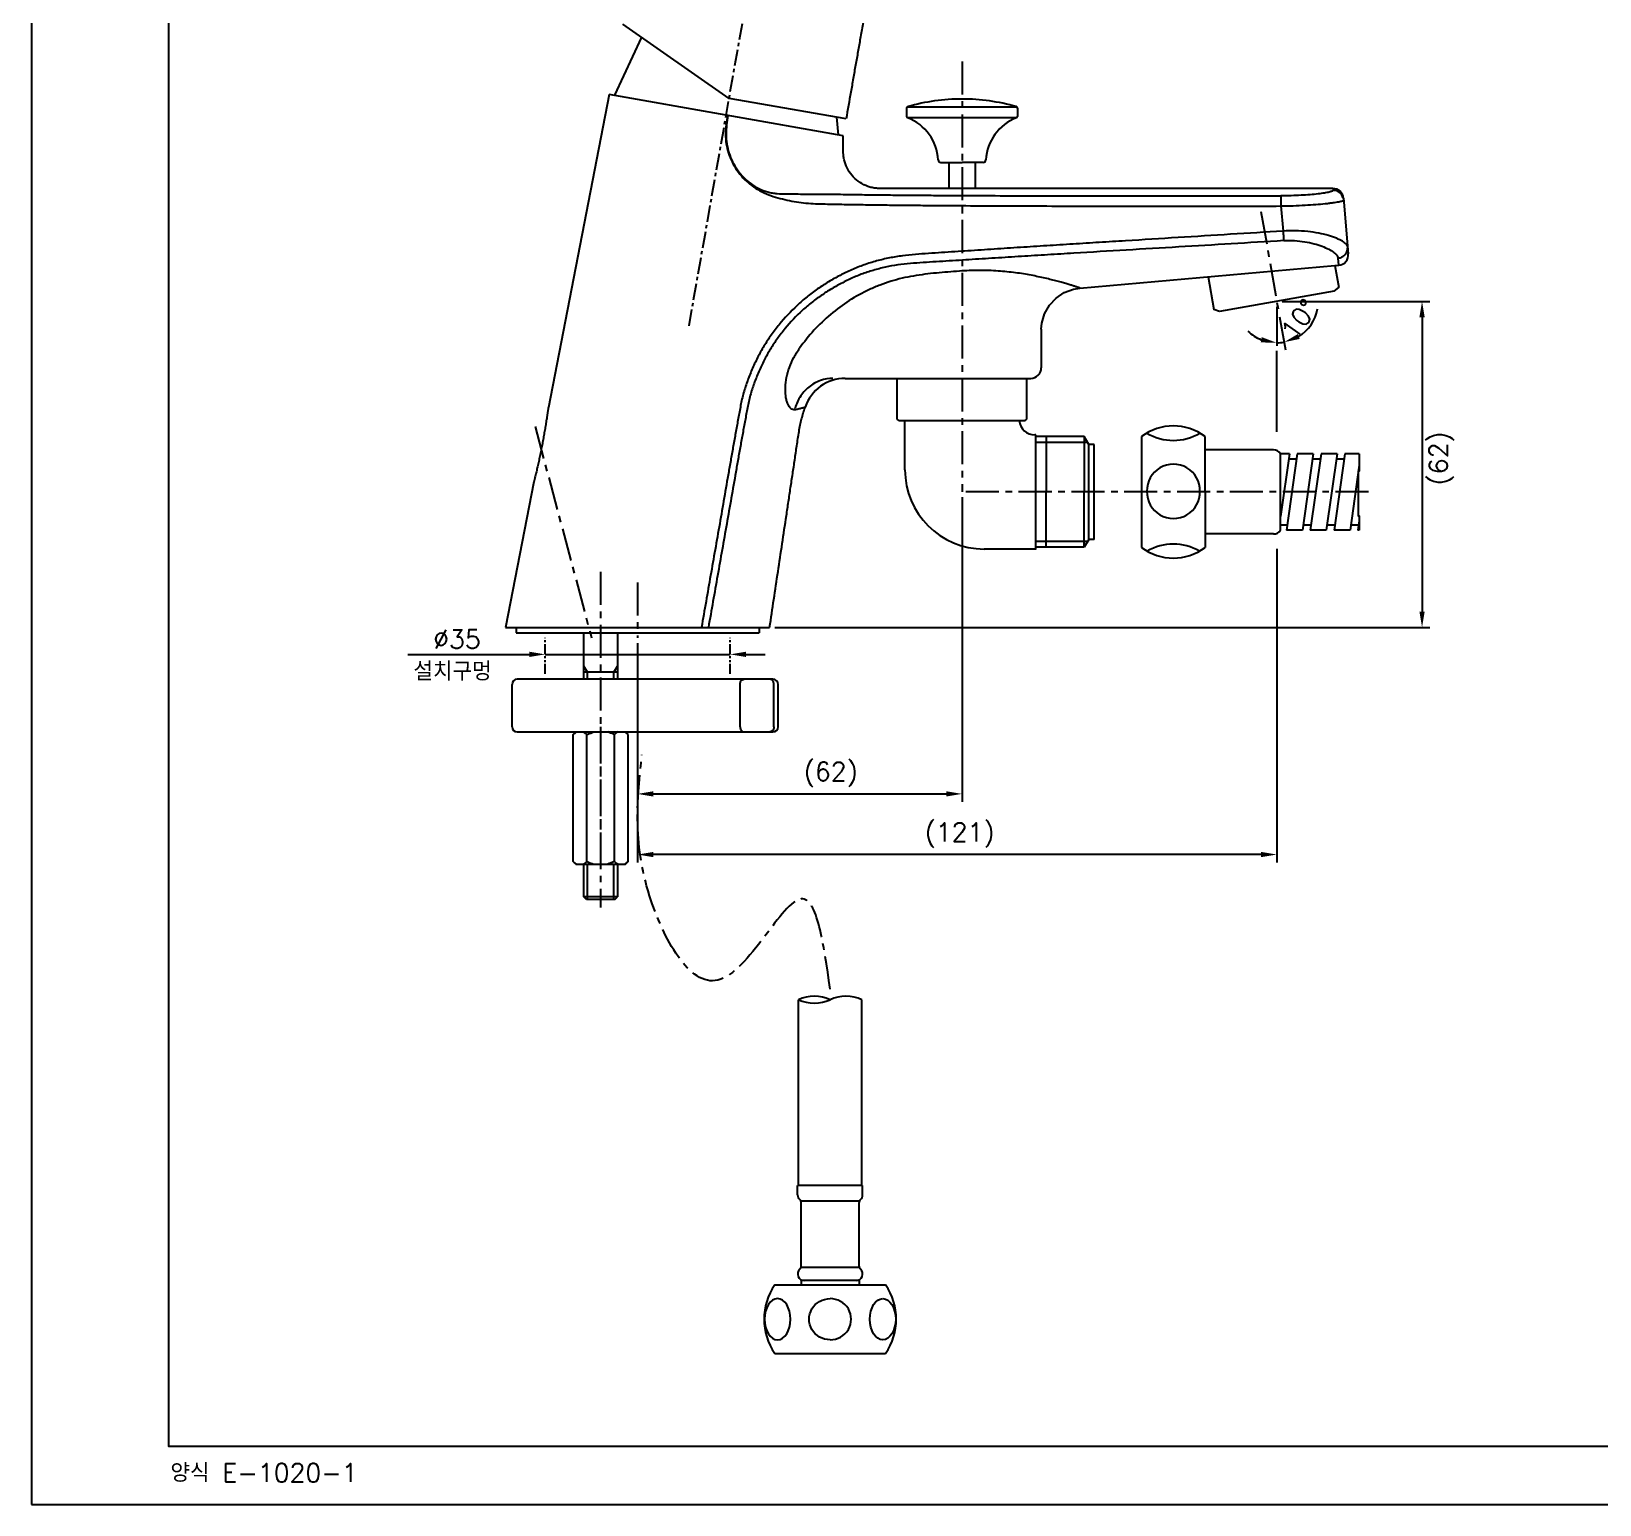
# Model space of a CAD drawing. Extents: x 23502 to 24096, y -2734 to -2314.
# Drawn here: x 23501.6 to 23798.5, y -2733.9 to -2455 of the extents above; entities that cross this region are included whole.
import ezdxf

# ---------------------------------------------------------------- set-up
doc = ezdxf.new("R2010")
doc.units = 0
doc.header["$LTSCALE"] = 5
doc.header["$MEASUREMENT"] = 0
doc.linetypes.add('CENTER', pattern=[2, 1.25, -0.25, 0.25, -0.25])
doc.linetypes.add('PHANTOM', pattern=[2.5, 1.25, -0.25, 0.25, -0.25, 0.25, -0.25])
doc.layers.get('0').update_dxf_attribs({"color": 2, "linetype": 'CONTINUOUS'})
for name, color, linetype in [('$AUDIT_BAD_LAYER1', 7, 'CONTINUOUS'), ('02___PRT_ALL_AXES', 7, 'CONTINUOUS'), ('08_ALL_FEATURES', 7, 'CONTINUOUS'), ('CENTER', 1, 'CENTER'), ('CL', 1, 'CENTER'), ('D', 2, 'CONTINUOUS'), ('DWG', 7, 'CONTINUOUS'), ('PH', 3, 'PHANTOM'), ('TXT', 4, 'CONTINUOUS'), ('W', 7, 'CONTINUOUS')]:
    doc.layers.add(name, color=color, linetype=linetype)
doc.styles.add('GHS', font='romans', dxfattribs={"bigfont": 'ghs'})

# ---------------------------------------------------------------- blocks, each defined once
blk = doc.blocks.new('WETWETWETT')
at = {"layer": 'CL'}
blk.add_line((22374.25, -2712.35), (22374.25, -2739.35), dxfattribs=at)
at = {"layer": 'DWG'}
for p, q in [((22369.05, -2713.85), (22369.55, -2713.35)), ((22369.55, -2713.35), (22378.95, -2713.35)), ((22379.45, -2713.85), (22378.95, -2713.35)), ((22369.05, -2737.85), (22369.05, -2713.85)), ((22371.65, -2737.85), (22371.65, -2713.85)), ((22376.85, -2737.85), (22376.85, -2713.85)), ((22379.45, -2737.85), (22379.45, -2713.85)), ((22369.55, -2738.35), (22369.05, -2737.85)), ((22369.55, -2738.35), (22378.95, -2738.35)), ((22378.95, -2738.35), (22379.45, -2737.85))]:
    blk.add_line(p, q, dxfattribs=at)
for points in [[(22369.05, -2713.85), (22369.13, -2713.78), (22369.2, -2713.71), (22369.27, -2713.65), (22369.34, -2713.59), (22369.41, -2713.54), (22369.48, -2713.48), (22369.55, -2713.44), (22369.62, -2713.39), (22369.68, -2713.35)], [(22371.02, -2713.35), (22371.09, -2713.39), (22371.16, -2713.44), (22371.23, -2713.49), (22371.29, -2713.54), (22371.36, -2713.59), (22371.43, -2713.65), (22371.51, -2713.71), (22371.58, -2713.78), (22371.65, -2713.85)], [(22371.65, -2713.85), (22371.8, -2713.78), (22371.95, -2713.71), (22372.09, -2713.65), (22372.23, -2713.59), (22372.37, -2713.54), (22372.5, -2713.48), (22372.64, -2713.44), (22372.77, -2713.39), (22372.91, -2713.35)], [(22376.85, -2713.85), (22376.7, -2713.78), (22376.55, -2713.71), (22376.41, -2713.65), (22376.27, -2713.59), (22376.13, -2713.54), (22376, -2713.48), (22375.86, -2713.44), (22375.73, -2713.39), (22375.59, -2713.35)], [(22377.48, -2713.35), (22377.41, -2713.39), (22377.34, -2713.44), (22377.27, -2713.49), (22377.21, -2713.54), (22377.14, -2713.59), (22377.07, -2713.65), (22376.99, -2713.71), (22376.92, -2713.78), (22376.85, -2713.85)], [(22379.45, -2713.85), (22379.37, -2713.78), (22379.3, -2713.71), (22379.23, -2713.65), (22379.16, -2713.59), (22379.09, -2713.54), (22379.02, -2713.48), (22378.95, -2713.44), (22378.88, -2713.39), (22378.82, -2713.35)], [(22369.05, -2737.85), (22369.13, -2737.93), (22369.2, -2737.99), (22369.27, -2738.06), (22369.34, -2738.12), (22369.41, -2738.17), (22369.48, -2738.22), (22369.55, -2738.27), (22369.62, -2738.31), (22369.68, -2738.35)], [(22371.02, -2738.35), (22371.09, -2738.31), (22371.16, -2738.27), (22371.23, -2738.22), (22371.29, -2738.17), (22371.36, -2738.12), (22371.43, -2738.06), (22371.51, -2737.99), (22371.58, -2737.93), (22371.65, -2737.85)], [(22371.65, -2737.85), (22371.8, -2737.93), (22371.95, -2737.99), (22372.09, -2738.06), (22372.23, -2738.12), (22372.37, -2738.17), (22372.5, -2738.22), (22372.64, -2738.27), (22372.77, -2738.31), (22372.91, -2738.35)], [(22376.85, -2737.85), (22376.7, -2737.93), (22376.55, -2737.99), (22376.41, -2738.06), (22376.27, -2738.12), (22376.13, -2738.17), (22376, -2738.22), (22375.86, -2738.27), (22375.73, -2738.31), (22375.59, -2738.35)], [(22377.48, -2738.35), (22377.41, -2738.31), (22377.34, -2738.27), (22377.27, -2738.22), (22377.21, -2738.17), (22377.14, -2738.12), (22377.07, -2738.06), (22376.99, -2737.99), (22376.92, -2737.93), (22376.85, -2737.85)], [(22379.45, -2737.85), (22379.37, -2737.93), (22379.3, -2737.99), (22379.23, -2738.06), (22379.16, -2738.12), (22379.09, -2738.17), (22379.02, -2738.22), (22378.95, -2738.27), (22378.88, -2738.31), (22378.82, -2738.35)]]:
    blk.add_lwpolyline(points, dxfattribs=at)

msp = doc.modelspace()

# ---------------------------------------------------------------- linework, layer by layer
at = {"layer": '$AUDIT_BAD_LAYER1'}
for p, q in [((23748.35, -2499.37), (23749.07, -2503.48)), ((23724.35, -2501.48), (23725.44, -2507.65)), ((23748.19, -2504.23), (23726.52, -2508.05)), ((23748.19, -2504.23), (23749.07, -2503.48)), ((23726.52, -2508.05), (23725.44, -2507.65))]:
    msp.add_line(p, q, dxfattribs=at)
at = {"color": 7, "linetype": 'Continuous'}
for p, q in [((23655.81, -2471.61), (23633.67, -2467.71)), ((23665.51, -2528.42), (23665.51, -2520.72)), ((23690.01, -2528.42), (23690.01, -2520.72)), ((23665.81, -2528.72), (23665.51, -2528.42)), ((23689.71, -2528.72), (23690.01, -2528.42)), ((23593.35, -2567.86), (23593.35, -2568.86)), ((23639.35, -2567.86), (23639.35, -2568.86)), ((23593.35, -2568.86), (23616.34, -2568.86)), ((23612.51, -2568.86), (23639.35, -2568.86)), ((23612.51, -2568.86), (23612.51, -2577.66)), ((23592.57, -2586.66), (23592.57, -2578.66)), ((23641.94, -2577.66), (23593.57, -2577.66)), ((23642.94, -2586.66), (23642.94, -2578.66)), ((23593.57, -2587.66), (23641.94, -2587.66)), ((23612.51, -2612.66), (23612.51, -2618.86))]:
    msp.add_line(p, q, dxfattribs=at)
at = {"linetype": 'Continuous'}
msp.add_lwpolyline([(23501.57, -2733.93), (24095.57, -2733.93), (24095.57, -2313.93), (23501.57, -2313.93)], close=True, dxfattribs=at)
at = {"color": 7, "linetype": 'Continuous'}
for centre, start, end in [((23593.57, -2578.66), 90, 180), ((23641.94, -2578.66), 0, 90), ((23593.57, -2586.66), 180, 270), ((23641.94, -2586.66), 270, 0)]:
    msp.add_arc(centre, 1, start, end, dxfattribs=at)
at = {"color": 2, "linetype": 'Continuous'}
for centre, radius, start, end in [((23649.79, -2644.94), 7.25, 65.5583, 114.4417), ((23649.79, -2631.72), 7.27, 245.6201, 294.3799), ((23655.79, -2644.71), 7.04, 64.7743, 115.2257)]:
    msp.add_arc(centre, radius, start, end, dxfattribs=at)
at = {"color": 7, "linetype": 'Continuous'}
msp.add_open_spline([(23707.41, -2439.55), (23705.69, -2439.64), (23702.24, -2439.82), (23697.07, -2440.09), (23691.91, -2440.36), (23686.74, -2440.64), (23682.44, -2440.86), (23679, -2441.04), (23676.86, -2441.16), (23675.16, -2441.25), (23673.86, -2441.32), (23672.5, -2441.39), (23671.35, -2441.44), (23670.44, -2441.49), (23669.82, -2441.52), (23669.27, -2441.56), (23668.78, -2441.58), (23668.34, -2441.62), (23667.78, -2441.7), (23667.08, -2441.84), (23666.26, -2442.08), (23665.19, -2442.5), (23663.93, -2443.19), (23662.58, -2444.26), (23661.44, -2445.55), (23660.68, -2446.77), (23660.21, -2447.81), (23659.92, -2448.62), (23659.7, -2449.45), (23659.56, -2450.29), (23659.41, -2451.14), (23659.21, -2452.28), (23658.9, -2454.02), (23658.5, -2456.32), (23658.05, -2458.89), (23657.6, -2461.43), (23657.15, -2463.97), (23656.56, -2467.37), (23656.11, -2469.91), (23655.81, -2471.61)], degree=3, knots=[0, 0, 0, 0, 0.069889, 0.139785, 0.209683, 0.279548, 0.34929, 0.384389, 0.418999, 0.436004, 0.453428, 0.471882, 0.491009, 0.500174, 0.508687, 0.516261, 0.52263, 0.528298, 0.534107, 0.545675, 0.557254, 0.568813, 0.59199, 0.615124, 0.63826, 0.661397, 0.672977, 0.684555, 0.696131, 0.707696, 0.719278, 0.730857, 0.754703, 0.790842, 0.825447, 0.860414, 0.895299, 0.930202, 1, 1, 1, 1], dxfattribs=at)
at = {"layer": '02___PRT_ALL_AXES', "color": 7, "linetype": 'Continuous'}
msp.add_line((23633.67, -2467.72), (23613.55, -2453.64), dxfattribs=at)
at = {"layer": '08_ALL_FEATURES', "color": 7, "linetype": 'Continuous'}
for p, q in [((23635.73, -2586.66), (23635.73, -2578.66)), ((23642.15, -2586.66), (23642.15, -2578.66))]:
    msp.add_line(p, q, dxfattribs=at)
for points in [[(23635.73, -2578.66), (23635.73, -2578.58), (23635.75, -2578.4), (23635.83, -2578.16), (23635.95, -2577.95), (23636.12, -2577.79), (23636.32, -2577.69), (23636.46, -2577.66), (23636.53, -2577.66)], [(23642.15, -2578.66), (23642.15, -2578.58), (23642.14, -2578.4), (23642.06, -2578.16), (23641.93, -2577.95), (23641.76, -2577.79), (23641.56, -2577.69), (23641.42, -2577.66), (23641.35, -2577.66)], [(23635.73, -2586.66), (23635.73, -2586.75), (23635.75, -2586.92), (23635.83, -2587.16), (23635.95, -2587.37), (23636.12, -2587.53), (23636.32, -2587.64), (23636.46, -2587.66), (23636.53, -2587.66)], [(23642.15, -2586.66), (23642.15, -2586.75), (23642.14, -2586.92), (23642.06, -2587.16), (23641.93, -2587.37), (23641.76, -2587.53), (23641.56, -2587.64), (23641.42, -2587.66), (23641.35, -2587.66)]]:
    msp.add_open_spline(points, degree=3, knots=[0, 0, 0, 0, 0.183752, 0.363208, 0.53497, 0.697394, 0.851275, 1, 1, 1, 1], dxfattribs=at)
at = {"layer": 'CENTER'}
for p, q in [((23734.35, -2489.1), (23737.7, -2508.11)), ((23616.34, -2559.36), (23616.34, -2569.86))]:
    msp.add_line(p, q, dxfattribs=at)
at = {"layer": 'CL', "ltscale": 0.5}
msp.add_line((23626.08, -2510.75), (23639.58, -2434.16), dxfattribs=at)
at = {"layer": 'CL'}
for p, q in [((23677.76, -2460.73), (23677.76, -2542.22)), ((23596.92, -2529.85), (23607.64, -2569.86)), ((23754.73, -2542.22), (23677.76, -2542.22)), ((23609.34, -2557.36), (23609.34, -2620.86))]:
    msp.add_line(p, q, dxfattribs=at)
msp.add_open_spline([(23652.79, -2636.34), (23651.56, -2627.69), (23648.83, -2608.41), (23631.49, -2645.96), (23614.65, -2614.56), (23616.25, -2600.15), (23617.16, -2592.01), (23617.16, -2592.01), (23617.16, -2592.01), (23617.16, -2592.01)], degree=3, knots=[0, 0, 0, 0, 17.919635, 39.970491, 60.517366, 87.223582, 87.223582, 87.223582, 87.224797, 87.224797, 87.224797, 87.224797], dxfattribs=at)
at = {"layer": 'D'}
for p, q in [((23667.36, -2469.33), (23688.16, -2469.33)), ((23667.34, -2471.33), (23688.17, -2471.33)), ((23737.35, -2507.14), (23737.35, -2514.53)), ((23738.35, -2506.14), (23766.35, -2506.14)), ((23737.88, -2509.09), (23738.98, -2515.34)), ((23764.85, -2509.14), (23764.85, -2564.86)), ((23737.35, -2530.82), (23737.35, -2515.53)), ((23701.56, -2532.87), (23691.76, -2532.87)), ((23677.76, -2543.22), (23677.76, -2600.88)), ((23701.56, -2551.57), (23691.76, -2551.57)), ((23691.76, -2552.7), (23691.76, -2551.57)), ((23737.35, -2552.98), (23737.35, -2612.36)), ((23642.34, -2567.86), (23766.35, -2567.86)), ((23616.34, -2570.86), (23616.34, -2612.36)), ((23572.86, -2572.96), (23595.85, -2572.96)), ((23598.85, -2572.96), (23633.85, -2572.96)), ((23636.85, -2572.96), (23640.47, -2572.96)), ((23606.85, -2576.36), (23606.19, -2575.22)), ((23606.85, -2577.66), (23606.85, -2576.36)), ((23611.85, -2576.36), (23612.51, -2575.22)), ((23611.85, -2577.66), (23611.85, -2576.36)), ((23619.34, -2599.38), (23674.76, -2599.38)), ((23606.85, -2619.36), (23606.85, -2612.66)), ((23611.85, -2619.36), (23611.85, -2612.66)), ((23734.35, -2610.86), (23619.34, -2610.86))]:
    msp.add_line(p, q, dxfattribs=at)
at = {"layer": 'D', "linetype": 'Continuous'}
msp.add_line((23655.57, -2520.72), (23655.57, -2520.72), dxfattribs=at)
at = {"layer": 'D'}
msp.add_lwpolyline([(23752.95, -2534.97), (23752.95, -2538.25), (23752.73, -2538.25), (23752.73, -2546.73), (23752.95, -2546.73), (23752.95, -2549.47)], dxfattribs=at)
for start, end in [(302.0535, 349.4767), (225.893, 247.9465), (270, 280)]:
    msp.add_arc((23737.35, -2506.14), 7.84, start, end, dxfattribs=at)
for points in [[(23765.35, -2509.14), (23764.35, -2509.14), (23764.85, -2506.14)], [(23734.31, -2513.9), (23734.51, -2512.91), (23737.35, -2513.98)], [(23741.34, -2512.32), (23741.7, -2513.25), (23738.72, -2513.86)], [(23765.35, -2564.86), (23764.35, -2564.86), (23764.85, -2567.86)], [(23595.85, -2572.46), (23595.85, -2573.46), (23598.85, -2572.96)], [(23636.85, -2572.46), (23636.85, -2573.46), (23633.85, -2572.96)], [(23619.34, -2598.88), (23619.34, -2599.88), (23616.34, -2599.38)], [(23674.76, -2598.88), (23674.76, -2599.88), (23677.76, -2599.38)], [(23619.34, -2610.36), (23619.34, -2611.36), (23616.34, -2610.86)], [(23734.35, -2610.36), (23734.35, -2611.36), (23737.35, -2610.86)]]:
    msp.add_solid(points, dxfattribs=at)
at = {"layer": 'DWG'}
for p, q in [((23617.07, -2456.11), (23611.94, -2467.13)), ((23667.26, -2469.56), (23667.26, -2471.12)), ((23688.26, -2469.56), (23688.26, -2471.12)), ((23653.99, -2471.29), (23654.28, -2474.6)), ((23673.75, -2479.83), (23677.76, -2479.83)), ((23681.77, -2479.83), (23677.76, -2479.83)), ((23680.26, -2479.83), (23680.26, -2484.77)), ((23665.81, -2528.72), (23677.76, -2528.72)), ((23666.96, -2538.02), (23666.96, -2528.72)), ((23677.76, -2528.72), (23689.71, -2528.72)), ((23691.76, -2531.42), (23691.56, -2531.42)), ((23691.76, -2531.74), (23691.76, -2531.42)), ((23700.91, -2531.74), (23691.76, -2531.74)), ((23691.76, -2553.12), (23691.76, -2531.74)), ((23693.71, -2531.74), (23693.71, -2542.22)), ((23701.76, -2533.22), (23700.91, -2531.74)), ((23700.91, -2531.74), (23700.91, -2542.22)), ((23711.76, -2531.72), (23711.76, -2552.72)), ((23723.76, -2542.27), (23723.76, -2531.72)), ((23702.76, -2533.22), (23701.76, -2533.22)), ((23701.76, -2551.22), (23701.76, -2533.22)), ((23702.76, -2551.22), (23702.76, -2533.22)), ((23736.75, -2534.27), (23723.76, -2534.27)), ((23739.73, -2534.97), (23738.06, -2546.85)), ((23738.06, -2548.47), (23738.06, -2534.97)), ((23739.73, -2534.97), (23738.06, -2534.97)), ((23741.21, -2534.97), (23739.17, -2549.47)), ((23744.24, -2534.97), (23741.21, -2534.97)), ((23744.24, -2534.97), (23742.2, -2549.47)), ((23745.72, -2534.97), (23743.68, -2549.47)), ((23748.75, -2534.97), (23745.72, -2534.97)), ((23748.75, -2534.97), (23746.71, -2549.47)), ((23750.23, -2534.97), (23748.19, -2549.47)), ((23752.95, -2534.97), (23750.23, -2534.97)), ((23739.59, -2535.97), (23741.07, -2535.97)), ((23744.1, -2535.97), (23745.58, -2535.97)), ((23748.57, -2535.97), (23750.09, -2535.97)), ((23752.95, -2537.15), (23751.22, -2549.47)), ((23693.71, -2552.7), (23693.71, -2542.22)), ((23700.91, -2552.7), (23700.91, -2542.22)), ((23723.76, -2542.27), (23723.76, -2552.72)), ((23736.75, -2550.17), (23723.76, -2550.17)), ((23738.06, -2549.47), (23738.06, -2548.47)), ((23738.06, -2548.47), (23739.31, -2548.47)), ((23742.2, -2549.47), (23739.17, -2549.47)), ((23742.34, -2548.47), (23743.82, -2548.47)), ((23746.71, -2549.47), (23743.68, -2549.47)), ((23746.82, -2548.47), (23748.33, -2548.47)), ((23751.22, -2549.47), (23748.19, -2549.47)), ((23751.33, -2548.47), (23752.84, -2548.47)), ((23752.95, -2547.68), (23752.7, -2549.47)), ((23752.95, -2549.47), (23752.7, -2549.47)), ((23691.76, -2553.02), (23681.96, -2553.02)), ((23700.91, -2552.7), (23691.76, -2552.7)), ((23691.76, -2553.02), (23691.76, -2552.7)), ((23701.76, -2551.22), (23700.91, -2552.7)), ((23702.76, -2551.22), (23701.76, -2551.22)), ((23606.19, -2577.66), (23606.19, -2568.86)), ((23612.51, -2576.36), (23606.19, -2576.36)), ((23606.19, -2618.86), (23606.19, -2612.66)), ((23606.69, -2619.36), (23606.19, -2618.86)), ((23612.51, -2618.86), (23606.19, -2618.86)), ((23612.01, -2619.36), (23606.69, -2619.36)), ((23612.01, -2619.36), (23612.51, -2618.86)), ((23646.79, -2673.51), (23646.79, -2638.34)), ((23658.79, -2673.51), (23658.79, -2638.34)), ((23658.94, -2673.51), (23646.64, -2673.51)), ((23646.64, -2675.26), (23646.64, -2673.51)), ((23658.94, -2675.26), (23658.94, -2673.51)), ((23658.32, -2676.51), (23647.25, -2676.51)), ((23647.29, -2688.78), (23647.29, -2676.73)), ((23658.29, -2688.78), (23658.29, -2676.73)), ((23658.32, -2689.02), (23647.25, -2689.02)), ((23642.29, -2692.32), (23663.29, -2692.32)), ((23647.29, -2691.52), (23647.29, -2692.32)), ((23658.29, -2691.52), (23658.29, -2692.32)), ((23642.29, -2705.32), (23663.29, -2705.32))]:
    msp.add_line(p, q, dxfattribs=at)
at = {"layer": 'DWG', "color": 7, "linetype": 'Continuous'}
for p, q in [((23610.95, -2466.96), (23599.44, -2526.2)), ((23633.11, -2470.86), (23610.95, -2466.96)), ((23655.27, -2474.77), (23633.11, -2470.86)), ((23747.97, -2484.77), (23677.76, -2484.77)), ((23747.97, -2484.77), (23747.99, -2485.14)), ((23749.96, -2486.6), (23750.88, -2497.15)), ((23738.14, -2488.08), (23738.55, -2492.83)), ((23700.07, -2503.61), (23748.35, -2499.37)), ((23748.35, -2499.37), (23749.06, -2499.31)), ((23748.93, -2497.94), (23749.06, -2499.31)), ((23692.76, -2511.41), (23692.76, -2518.72)), ((23655.64, -2520.72), (23659.19, -2520.72)), ((23659.19, -2520.72), (23677.76, -2520.72)), ((23677.76, -2520.72), (23690.77, -2520.72)), ((23596.7, -2540.31), (23591.34, -2567.86)), ((23591.34, -2567.86), (23616.34, -2567.86)), ((23616.34, -2567.86), (23641.34, -2567.86))]:
    msp.add_line(p, q, dxfattribs=at)
at = {"layer": 'DWG', "linetype": 'Continuous'}
msp.add_line((23675.26, -2479.83), (23675.26, -2484.77), dxfattribs=at)
at = {"layer": 'DWG', "color": 7, "linetype": 'Continuous'}
msp.add_lwpolyline([(23692.76, -2511.41), (23692.87, -2510.29), (23693.38, -2508.51), (23694.3, -2506.87), (23695.55, -2505.52), (23697.1, -2504.47), (23698.84, -2503.82), (23700.07, -2503.61)], dxfattribs=at)
at = {"layer": 'DWG'}
for centre, radius, start, end in [((23667.56, -2469.56), 0.3, 105.9836, 180.002), ((23677.76, -2505.33), 37.5, 90, 105.9145), ((23677.76, -2505.33), 37.5, 74.0856, 90), ((23687.96, -2469.56), 0.3, 359.998, 74.0164), ((23667.56, -2471.12), 0.3, 180.0003, 249.0601), ((23664.24, -2479.83), 9.02, 3.0104, 69.1298), ((23691.28, -2479.83), 9.02, 110.8702, 176.9896), ((23687.96, -2471.12), 0.3, 290.9399, 359.9997), ((23673.75, -2479.33), 0.5, 183.0104, 270), ((23681.77, -2479.33), 0.5, 270, 356.9896), ((23691.56, -2528.42), 3, 185.7392, 270), ((23717.76, -2539.72), 10, 53.1301, 126.8699), ((23717.76, -2522.45), 10, 239.7281, 300.2719), ((23736.79, -2535.77), 1.5, 32.2, 91.7324), ((23681.96, -2538.02), 15, 180, 270), ((23717.78, -2541.98), 5.02, 358.6566, 181.3434), ((23717.78, -2542.22), 5.02, 178.6566, 1.3434), ((23736.79, -2548.67), 1.5, 268.2676, 327.8), ((23717.76, -2544.72), 10, 233.1301, 306.8699), ((23717.76, -2562.09), 10, 60.2741, 119.7259), ((23647.89, -2675.26), 1.25, 180, 227.5458), ((23646.54, -2676.73), 0.75, 0, 47.5458), ((23659.04, -2676.73), 0.75, 132.4542, 180), ((23657.69, -2675.26), 1.25, 312.4542, 0), ((23647.89, -2690.27), 1.25, 132.4542, 270), ((23646.54, -2688.79), 0.75, 312.4542, 0), ((23657.69, -2690.27), 1.25, 270, 47.5458), ((23659.04, -2688.79), 0.75, 180, 227.5458), ((23651.85, -2698.82), 11.56, 145.7945, 214.2055), ((23653.73, -2698.82), 11.56, 325.7945, 34.2055)]:
    msp.add_arc(centre, radius, start, end, dxfattribs=at)
at = {"layer": 'DWG', "color": 7, "linetype": 'Continuous'}
for centre, radius, start, end in [((23747.97, -2486.77), 2, 5.0059, 90.006), ((23748, -2487.13), 2, 15.3458, 90.3695), ((23748.89, -2497.32), 2, 275.0051, 5.0063), ((23690.77, -2518.72), 2, 269.9814, 359.9803), ((23655.64, -2528.72), 8, 89.9927, 161.1958)]:
    msp.add_arc(centre, radius, start, end, dxfattribs=at)
at = {"layer": 'DWG', "extrusion": (0, 0, -1)}
msp.add_ellipse((23642.83, -2698.83), major_axis=(0, 3.9), ratio=0.627612, dxfattribs=at)
msp.add_ellipse((23652.79, -2698.83), major_axis=(-3.98, 0), ratio=0.980057, start_param=4.712389, end_param=7.853982, dxfattribs=at)
at = {"layer": 'DWG'}
msp.add_ellipse((23652.79, -2698.83), major_axis=(3.98, 0), ratio=0.980057, start_param=4.712389, end_param=7.853982, dxfattribs=at)
msp.add_ellipse((23662.75, -2698.83), major_axis=(0, 3.9), ratio=0.627612, dxfattribs=at)
at = {"layer": 'DWG', "color": 7, "linetype": 'Continuous'}
for points, knots in [([(23633.34, -2470.9), (23633.25, -2471.5), (23633.07, -2472.69), (23632.94, -2474.5), (23633.09, -2476.31), (23633.65, -2478.66), (23635.01, -2481.4), (23637.09, -2483.65), (23639.09, -2485.01), (23640.72, -2485.82), (23642.43, -2486.43), (23644.19, -2486.87), (23645.97, -2487.24), (23647.76, -2487.51), (23649.57, -2487.65), (23651.38, -2487.69), (23653.19, -2487.73), (23655.59, -2487.77), (23658.6, -2487.82), (23662.21, -2487.87), (23665.82, -2487.92), (23669.43, -2487.95), (23674.25, -2487.99), (23680.27, -2488.03), (23687.51, -2488.06), (23697.15, -2488.09), (23709.21, -2488.11), (23723.67, -2488.1), (23733.32, -2488.09), (23738.14, -2488.08)], [0, 0, 0, 0, 0.015617, 0.031234, 0.04683, 0.062451, 0.093669, 0.124927, 0.140601, 0.156308, 0.171996, 0.187673, 0.203349, 0.219002, 0.234651, 0.250283, 0.265902, 0.281514, 0.312721, 0.343914, 0.375101, 0.406292, 0.437495, 0.499959, 0.562479, 0.62501, 0.75003, 0.875017, 1, 1, 1, 1]), ([(23633.44, -2470.92), (23633.34, -2471.51), (23633.16, -2472.7), (23633.03, -2474.5), (23633.17, -2476.3), (23633.6, -2478.06), (23634.28, -2479.73), (23635.21, -2481.28), (23636.36, -2482.68), (23637.72, -2483.87), (23639.26, -2484.82), (23640.67, -2485.37), (23641.84, -2485.63), (23643.03, -2485.77), (23644.22, -2485.8), (23645.41, -2485.8), (23646.59, -2485.81), (23647.76, -2485.81), (23648.94, -2485.82), (23650.13, -2485.81), (23651.63, -2485.82), (23653.42, -2485.85), (23655.83, -2485.89), (23658.83, -2485.93), (23662.43, -2485.98), (23666.04, -2486.01), (23669.64, -2486.04), (23674.45, -2486.08), (23680.45, -2486.11), (23687.66, -2486.14), (23694.87, -2486.16), (23702.08, -2486.17), (23711.69, -2486.18), (23723.71, -2486.18), (23733.32, -2486.17), (23738.13, -2486.16)], [0, 0, 0, 0, 0.015639, 0.031273, 0.046901, 0.062526, 0.078153, 0.093781, 0.109411, 0.125041, 0.14067, 0.156293, 0.164106, 0.171907, 0.187442, 0.195162, 0.202844, 0.218137, 0.225792, 0.233504, 0.24909, 0.264722, 0.280363, 0.311645, 0.342927, 0.374213, 0.4055, 0.436788, 0.499366, 0.561945, 0.624525, 0.687104, 0.749682, 0.87484, 1, 1, 1, 1]), ([(23677.76, -2484.77), (23676.93, -2484.77), (23676.11, -2484.77), (23675.28, -2484.77), (23675.26, -2484.77), (23675.23, -2484.77), (23675.21, -2484.77), (23674.11, -2484.77), (23672.45, -2484.77), (23670.24, -2484.77), (23668.58, -2484.77), (23667.2, -2484.77), (23666.1, -2484.77), (23665.27, -2484.77), (23664.44, -2484.77), (23663.61, -2484.77), (23662.78, -2484.77), (23661.95, -2484.78), (23661.13, -2484.69), (23660.05, -2484.45), (23658.77, -2483.91), (23657.42, -2482.91), (23656.35, -2481.63), (23655.73, -2480.38), (23655.43, -2479.32), (23655.32, -2478.65), (23655.28, -2478.1), (23655.27, -2477.66), (23655.27, -2477.19), (23655.27, -2476.55), (23655.27, -2475.74), (23655.27, -2475.09), (23655.27, -2474.77)], [-0.094734, -0.094734, -0.094734, -0.094734, -0.002544, -0.002544, -0.002544, 0, 0, 0, 0.123131, 0.184696, 0.246261, 0.307825, 0.338615, 0.369379, 0.400191, 0.430967, 0.46161, 0.492492, 0.523286, 0.554044, 0.61547, 0.676891, 0.738332, 0.7997, 0.830604, 0.861084, 0.875967, 0.892, 0.909919, 0.928016, 0.96399, 1, 1, 1, 1]), ([(23747.99, -2485.14), (23747.99, -2485.16), (23747.95, -2485.21), (23747.89, -2485.25), (23747.77, -2485.31), (23747.56, -2485.37), (23747.08, -2485.5), (23746.27, -2485.65), (23745.07, -2485.81), (23743.6, -2485.96), (23741.9, -2486.07), (23740.05, -2486.14), (23738.78, -2486.16), (23738.13, -2486.16)], [0, 0, 0, 0, 0.008156, 0.014832, 0.02361, 0.047811, 0.080767, 0.171605, 0.294009, 0.444514, 0.616892, 0.804428, 1, 1, 1, 1]), ([(23738.13, -2486.16), (23738.13, -2486.22), (23738.13, -2486.44), (23738.13, -2486.85), (23738.14, -2487.43), (23738.14, -2487.86), (23738.14, -2488.08)], [0, 0, 0, 0, 0.104147, 0.328931, 0.649696, 1, 1, 1, 1]), ([(23738.14, -2488.08), (23738.91, -2488.07), (23740.43, -2488.04), (23742.63, -2487.93), (23744.66, -2487.8), (23746.2, -2487.66), (23747.28, -2487.54), (23747.97, -2487.45), (23748.56, -2487.36), (23749.06, -2487.27), (23749.44, -2487.19), (23749.73, -2487.11), (23749.9, -2487.05), (23749.99, -2486.99), (23749.99, -2486.96)], [0, 0, 0, 0, 0.19422, 0.38085, 0.552612, 0.703405, 0.768818, 0.826894, 0.877287, 0.919427, 0.95278, 0.977189, 0.992677, 1, 1, 1, 1]), ([(23738.55, -2492.83), (23735.24, -2493.03), (23728.61, -2493.44), (23718.66, -2494.06), (23710.37, -2494.57), (23703.74, -2494.98), (23698.77, -2495.29), (23693.79, -2495.61), (23688.82, -2495.92), (23683.85, -2496.25), (23678.87, -2496.58), (23674.73, -2496.85), (23671.42, -2497.06), (23668.94, -2497.24), (23666.46, -2497.49), (23664.01, -2497.89), (23661.58, -2498.46), (23659.21, -2499.2), (23656.9, -2500.11), (23654.66, -2501.19), (23652.49, -2502.41), (23650.4, -2503.76), (23648.4, -2505.25), (23645.88, -2507.43), (23643.61, -2509.87), (23641.6, -2512.52), (23640.24, -2514.6), (23639.22, -2516.41), (23638.49, -2517.9), (23637.98, -2519.04), (23637.52, -2520.2), (23636.93, -2521.75), (23636.28, -2523.73), (23635.86, -2525.76), (23635.56, -2527.4), (23635.26, -2529.03), (23634.89, -2531.07), (23634.45, -2533.52), (23634.01, -2535.97), (23633.44, -2539.24), (23632.73, -2543.33), (23631.88, -2548.24), (23631.02, -2553.15), (23630.15, -2558.05), (23629.29, -2562.96), (23628.72, -2566.23), (23628.43, -2567.86)], [0, 0, 0, 0, 0.062514, 0.125028, 0.187555, 0.218823, 0.250094, 0.281366, 0.312638, 0.343909, 0.375178, 0.40644, 0.422061, 0.437656, 0.453234, 0.468851, 0.484487, 0.500081, 0.515613, 0.531149, 0.546752, 0.562414, 0.578084, 0.593731, 0.624968, 0.640597, 0.656234, 0.671873, 0.679683, 0.687483, 0.695291, 0.703115, 0.718761, 0.734374, 0.742186, 0.749998, 0.765622, 0.781246, 0.796871, 0.812496, 0.843747, 0.874998, 0.906248, 0.937498, 0.968749, 1, 1, 1, 1]), ([(23750.77, -2495.82), (23750.75, -2495.63), (23750.54, -2495.33), (23750.17, -2495.01), (23749.75, -2494.73), (23749.23, -2494.45), (23748.35, -2494.07), (23747.04, -2493.63), (23745.22, -2493.2), (23742.37, -2492.77), (23740.1, -2492.72), (23738.55, -2492.83)], [0, 0, 0, 0, 0.045301, 0.076894, 0.115346, 0.160711, 0.212706, 0.335006, 0.479679, 0.642107, 1, 1, 1, 1]), ([(23738.55, -2492.83), (23738.56, -2493), (23738.6, -2493.61), (23738.63, -2494.22), (23738.66, -2494.64)], [0, 0, 0, 0, 0.295577, 1, 1, 1, 1]), ([(23738.66, -2494.64), (23735.35, -2494.84), (23728.72, -2495.24), (23718.79, -2495.84), (23708.86, -2496.43), (23700.59, -2496.92), (23693.96, -2497.32), (23689, -2497.63), (23684.04, -2497.94), (23679.9, -2498.2), (23676.59, -2498.41), (23674.1, -2498.56), (23671.63, -2498.71), (23669.19, -2498.87), (23666.78, -2499.07), (23664.41, -2499.41), (23662.08, -2499.92), (23659.8, -2500.59), (23657.58, -2501.43), (23655.42, -2502.44), (23653.33, -2503.58), (23651.3, -2504.85), (23649.36, -2506.26), (23646.93, -2508.32), (23644.72, -2510.65), (23642.78, -2513.18), (23641.46, -2515.18), (23640.47, -2516.91), (23639.76, -2518.34), (23639.27, -2519.44), (23638.82, -2520.55), (23638.25, -2522.03), (23637.62, -2523.93), (23637.21, -2525.9), (23636.91, -2527.5), (23636.61, -2529.12), (23636.24, -2531.14), (23635.8, -2533.58), (23635.36, -2536.02), (23634.79, -2539.29), (23634.07, -2543.37), (23633.21, -2548.28), (23632.34, -2553.17), (23631.48, -2558.07), (23630.61, -2562.96), (23630.03, -2566.23), (23629.75, -2567.86)], [0, 0, 0, 0, 0.063269, 0.126539, 0.18981, 0.253081, 0.284715, 0.316348, 0.347978, 0.379608, 0.39543, 0.411263, 0.427067, 0.442661, 0.457987, 0.473182, 0.488312, 0.503398, 0.518478, 0.533596, 0.548773, 0.563994, 0.579221, 0.594437, 0.624846, 0.640068, 0.655296, 0.670526, 0.678147, 0.685776, 0.693392, 0.700969, 0.716091, 0.731522, 0.739332, 0.74716, 0.762857, 0.778601, 0.794382, 0.810192, 0.841859, 0.873527, 0.905151, 0.93675, 0.968356, 1, 1, 1, 1]), ([(23738.66, -2494.64), (23739.34, -2494.6), (23740.68, -2494.6), (23742.61, -2494.8), (23744.36, -2495.17), (23745.87, -2495.66), (23747.11, -2496.2), (23747.94, -2496.7), (23748.44, -2497.11), (23748.75, -2497.45), (23748.91, -2497.75), (23748.93, -2497.94)], [0, 0, 0, 0, 0.181927, 0.355875, 0.515904, 0.6578, 0.778533, 0.875845, 0.915374, 0.948814, 1, 1, 1, 1]), ([(23748.93, -2497.93), (23749.19, -2497.91), (23749.71, -2497.77), (23750.33, -2497.28), (23750.73, -2496.6), (23750.79, -2496.08), (23750.77, -2495.82)], [0, 0, 0, 0, 0.253521, 0.504908, 0.753443, 1, 1, 1, 1]), ([(23677.25, -2500.43), (23676.53, -2500.48), (23675.07, -2500.59), (23672.17, -2500.82), (23668.55, -2501.26), (23664.99, -2502.07), (23662.24, -2503.02), (23659.55, -2504.16), (23656.35, -2505.92), (23652.82, -2508.52), (23649.66, -2511.55), (23647.83, -2513.83), (23647, -2515.02)], [0, 0, 0, 0, 0.062537, 0.12507, 0.250063, 0.374974, 0.437485, 0.500004, 0.624984, 0.749983, 0.87499, 1, 1, 1, 1]), ([(23684.61, -2500.39), (23683.4, -2500.31), (23680.94, -2500.23), (23678.49, -2500.32), (23677.25, -2500.42)], [0, 0, 0, 0, 0.494288, 1, 1, 1, 1]), ([(23700.08, -2503.61), (23700.07, -2503.61), (23700.07, -2503.61), (23700.05, -2503.61), (23700.03, -2503.6), (23699.98, -2503.58), (23699.9, -2503.55), (23699.77, -2503.51), (23699.61, -2503.45), (23699.42, -2503.39), (23699.19, -2503.32), (23698.83, -2503.2), (23698.29, -2503.03), (23697.56, -2502.81), (23696.7, -2502.57), (23695.74, -2502.3), (23694.66, -2502.03), (23693.03, -2501.64), (23690.77, -2501.16), (23687.8, -2500.68), (23685.7, -2500.47), (23684.61, -2500.39)], [0, 0, 0, 0, 0.000333, 0.001277, 0.002824, 0.004969, 0.01103, 0.019411, 0.030064, 0.042943, 0.058, 0.075188, 0.11577, 0.164319, 0.220469, 0.283859, 0.354131, 0.430848, 0.601438, 0.792095, 1, 1, 1, 1]), ([(23646.06, -2526.63), (23645.95, -2526.65), (23645.68, -2526.64), (23645.32, -2526.43), (23645, -2526.04), (23644.73, -2525.52), (23644.52, -2524.87), (23644.38, -2524.12), (23644.31, -2523.29), (23644.3, -2522.08), (23644.49, -2520.5), (23645.04, -2518.6), (23645.89, -2516.75), (23646.6, -2515.58), (23647, -2515.02)], [0, 0, 0, 0, 0.027561, 0.058338, 0.09579, 0.141017, 0.193655, 0.252755, 0.317165, 0.385724, 0.531439, 0.684702, 0.841728, 1, 1, 1, 1]), ([(23653.32, -2520.72), (23652.53, -2520.72), (23650.87, -2521), (23648.65, -2522.26), (23646.94, -2524.22), (23646.27, -2525.82), (23646.06, -2526.63)], [0, 0, 0, 0, 0.23741, 0.491255, 0.750251, 1, 1, 1, 1]), ([(23599.44, -2526.2), (23599.44, -2526.2), (23599.44, -2526.21), (23599.44, -2526.23), (23599.43, -2526.26), (23599.42, -2526.33), (23599.41, -2526.44), (23599.38, -2526.59), (23599.36, -2526.76), (23599.32, -2527.02), (23599.27, -2527.38), (23599.2, -2527.82), (23599.13, -2528.29), (23599.05, -2528.77), (23598.95, -2529.43), (23598.81, -2530.27), (23598.64, -2531.29), (23598.45, -2532.32), (23598.26, -2533.35), (23598.06, -2534.39), (23597.84, -2535.41), (23597.63, -2536.43), (23597.44, -2537.26), (23597.29, -2537.91), (23597.18, -2538.38), (23597.07, -2538.84), (23596.96, -2539.26), (23596.88, -2539.59), (23596.82, -2539.83), (23596.78, -2539.99), (23596.75, -2540.11), (23596.72, -2540.2), (23596.71, -2540.25), (23596.7, -2540.29), (23596.7, -2540.29), (23596.7, -2540.31), (23596.7, -2540.31)], [0, 0, 0, 0, 0.000511, 0.001982, 0.004344, 0.007525, 0.016016, 0.026744, 0.039068, 0.052599, 0.082107, 0.113787, 0.146854, 0.180869, 0.215567, 0.286368, 0.358393, 0.431152, 0.504307, 0.577561, 0.650597, 0.722987, 0.794058, 0.828752, 0.862584, 0.89517, 0.925937, 0.953915, 0.966374, 0.977456, 0.986792, 0.993925, 0.996529, 0.998435, 0.999604, 1, 1, 1, 1]), ([(23641.34, -2567.86), (23641.87, -2564.33), (23642.66, -2559.04), (23643.72, -2551.98), (23644.38, -2547.57), (23644.91, -2544.04), (23645.3, -2541.4), (23645.7, -2538.75), (23646.1, -2536.11), (23646.42, -2533.89), (23646.68, -2532.11), (23646.89, -2530.8), (23647.12, -2529.56), (23647.48, -2528.01), (23647.81, -2526.88), (23648.07, -2526.14)], [0, 0, 0, 0, 0.253154, 0.379731, 0.506309, 0.569595, 0.63288, 0.696206, 0.759385, 0.822582, 0.854999, 0.887012, 0.916761, 0.944321, 1, 1, 1, 1]), ([(23646.06, -2526.63), (23646.22, -2526.59), (23646.5, -2526.53), (23646.9, -2526.44), (23647.24, -2526.35), (23647.53, -2526.28), (23647.73, -2526.23), (23647.86, -2526.2), (23647.93, -2526.18), (23647.99, -2526.16), (23648.03, -2526.15), (23648.05, -2526.15), (23648.07, -2526.14), (23648.07, -2526.14)], [0, 0, 0, 0, 0.22707, 0.426752, 0.598166, 0.740423, 0.852634, 0.897192, 0.933902, 0.96265, 0.983325, 0.995813, 1, 1, 1, 1])]:
    msp.add_open_spline(points, degree=3, knots=knots, dxfattribs=at)
at = {"layer": 'PH', "ltscale": 0.3}
for p, q in [((23598.85, -2576.66), (23598.85, -2569.86)), ((23633.85, -2576.66), (23633.85, -2569.86))]:
    msp.add_line(p, q, dxfattribs=at)
at = {"layer": 'TXT', "color": 4}
msp.add_lwpolyline([(23527.57, -2332.93), (24081.57, -2332.93), (24081.57, -2722.93), (23527.57, -2722.93)], close=True, dxfattribs=at)
at = {"layer": 'W'}
msp.add_line((23658.29, -2691.52), (23647.29, -2691.52), dxfattribs=at)

# ---------------------------------------------------------------- block references
at = {"layer": 'D'}
msp.add_blockref('WETWETWETT', (1235.09, 125.69), dxfattribs=at)

# ---------------------------------------------------------------- texts
at = {"color": 7, "style": 'GHS'}
msp.add_text('양식 E-1020-1', height=3.5, dxfattribs=at).set_placement((23527.89, -2729.64))
at = {"layer": 'D', "char_height": 3.5, "attachment_point": 5, "style": 'GHS'}
for s, insert, rotation in [('\\A1;10°', (23741.6, -2509.52), 53.8753), ('\\A1;(62)', (23768.52, -2535.85), 90)]:
    msp.add_mtext(s, dxfattribs=dict(at, insert=insert, rotation=rotation))
for s, insert in [('%%C35', (23582.15, -2570.09)), ('\\A1;설치구멍', (23581.3, -2576.18)), ('\\A1;(62)', (23652.9, -2595.71)), ('\\A1;(121)', (23677.3, -2607.2))]:
    msp.add_mtext(s, dxfattribs=dict(at, insert=insert))

doc.saveas('drawing.dxf')
